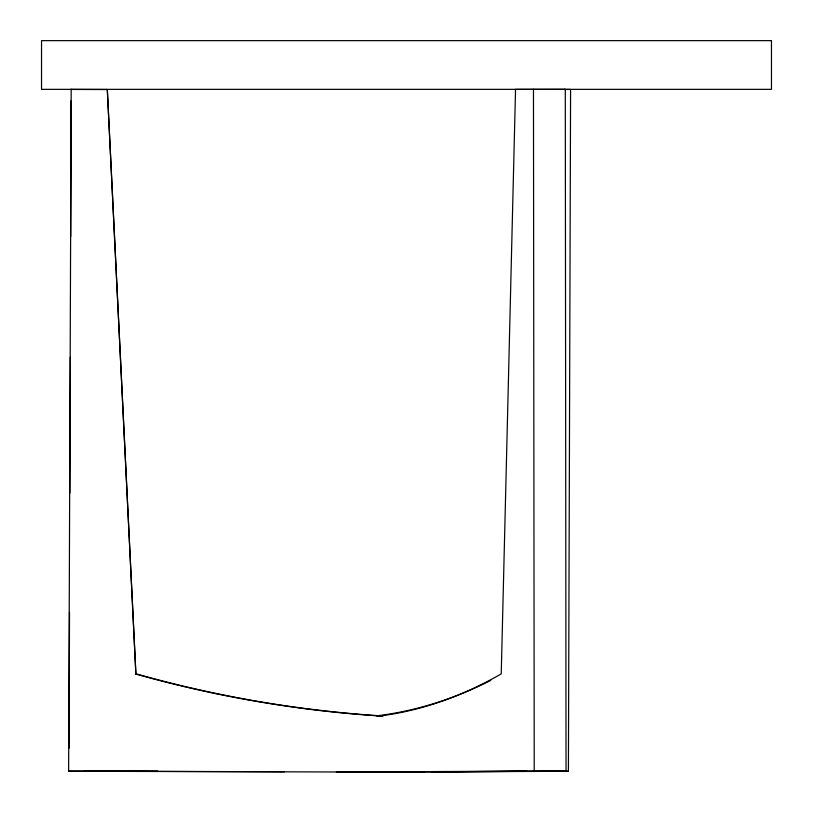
<?xml version="1.0" encoding="UTF-8"?>
<svg xmlns="http://www.w3.org/2000/svg" width="813" height="813" viewBox="0 0 813 813"><rect width="100%" height="100%" fill="white"/><g stroke="black" fill="none" stroke-linecap="round" stroke-linejoin="round"><path stroke-width="1.22" d="M336.399 771.944L409.894 772.177L68.627 771.252L71.178 89.267M69.075 748.224L69.512 612.372M69.888 493.024L70.325 357.171M70.711 236.553L71.138 100.69M431.612 771.913L568.409 771.263L570.584 89.45L564.385 89.481M107.316 89.552L135.893 674.068L107.316 89.552L70.792 89.44M566.041 771.1L366.856 772.137L566.041 771.1L565.289 89.278L515.544 89.369L501.235 673.886A1181.868 580.218 -90 0 1 378.157 716.202M431.835 771.578L526.834 771.13M424.01 771.944L372.242 771.944M68.831 771.08L157.722 771.08M544.446 771.08L565.939 771.08M84.217 771.13L284.438 771.781M545.777 771.13L568.409 771.263M533.47 89.257L534.222 771.08M490.747 680.42A1181.868 601.569 -89.7 0 1 376.571 715.836M382.913 716.182A1181.868 1181.797 66.1 0 1 135.893 674.068M380.86 715.867A1181.868 1181.797 66.1 0 1 136.279 673.896M771.466 40.65L41.534 40.65L41.534 89.349L771.466 89.349L771.466 40.65"/></g></svg>
